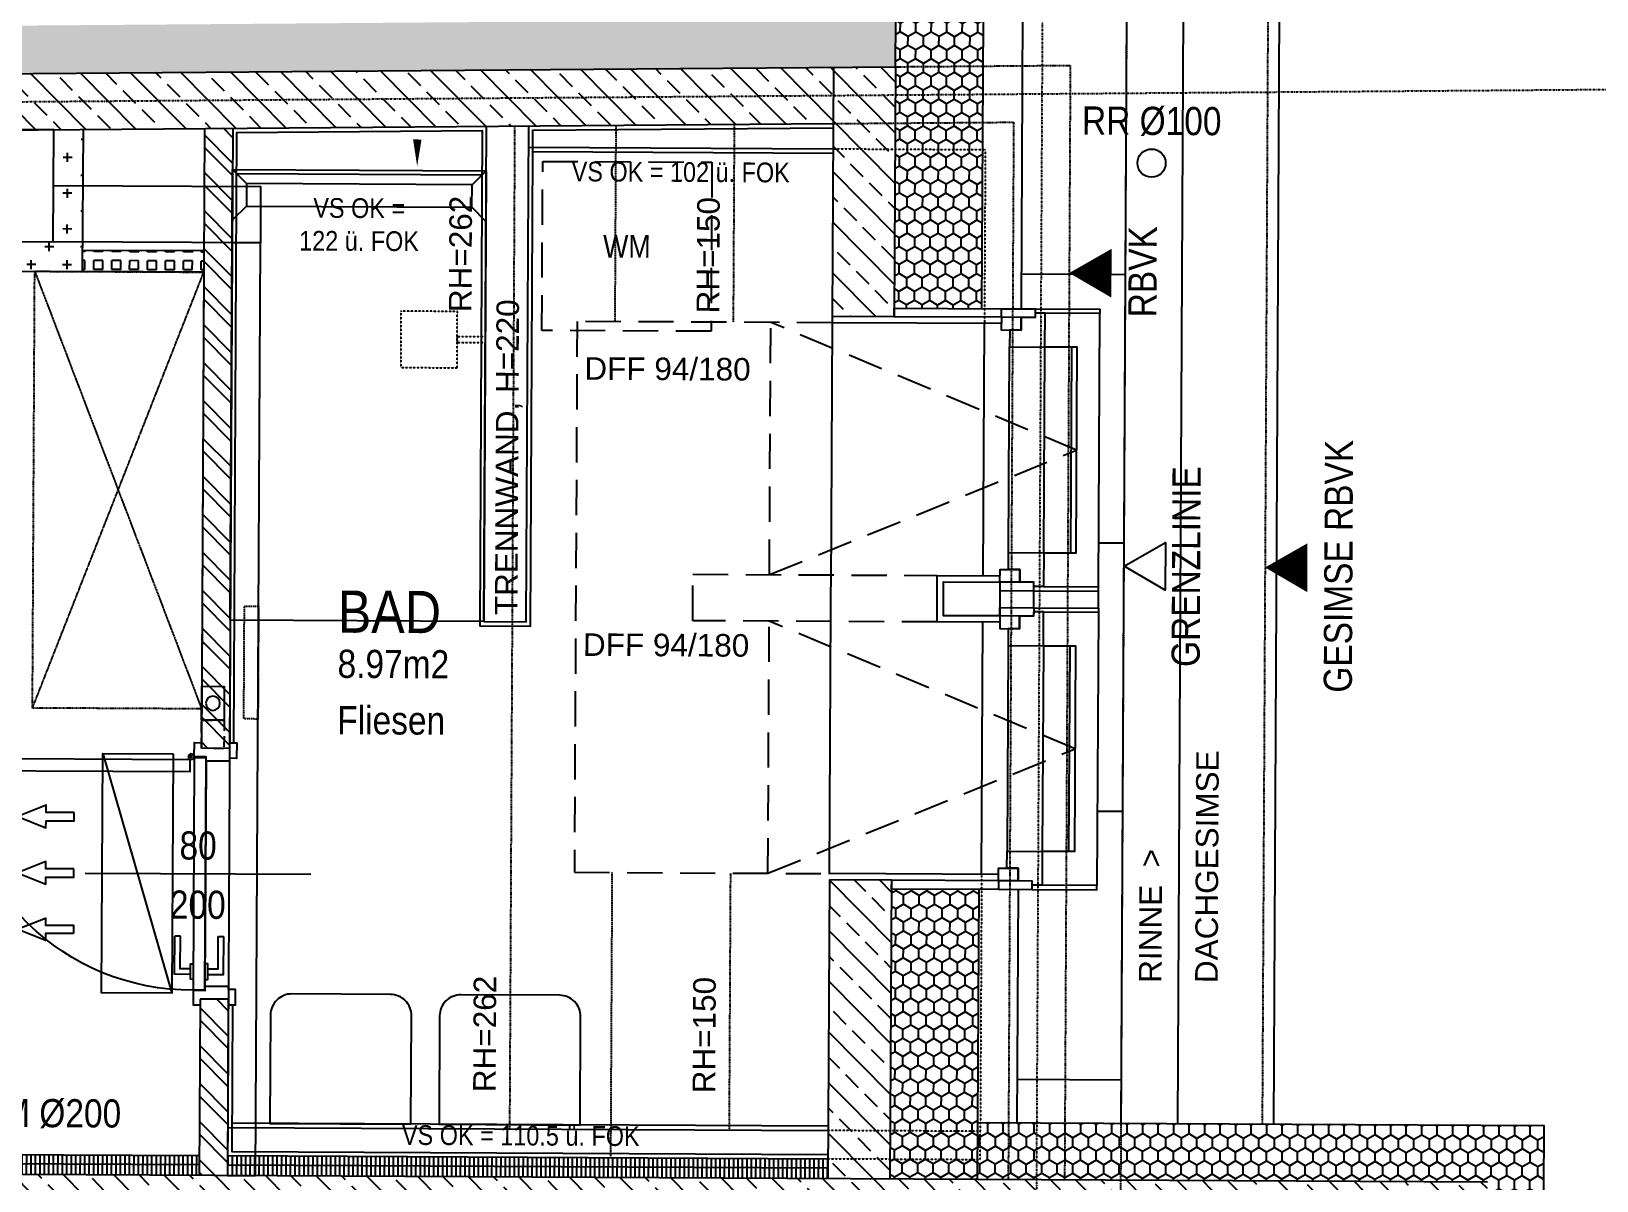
# Model space of a CAD drawing. Header units: millimetres. Extents: x -13147 to 51584, y -41547 to 69958.
# Drawn here: x 297 to 5850, y 28699 to 32778 of the extents above; entities that cross this region are included whole.
import ezdxf
from ezdxf.enums import TextEntityAlignment as Align

# ---------------------------------------------------------------- set-up
doc = ezdxf.new("R2010")
doc.units = ezdxf.units.MM
for name, pattern in [('HIDDEN', [0.375, 0.25, -0.125]), ('HIDDEN2', [0.1875, 0.125, -0.0625]), ('STRICHLINIE', [0.75, 0.5, -0.25]), ('STRICHPUNKT', [1, 0.5, -0.25, 0, -0.25])]:
    doc.linetypes.add(name, pattern=pattern)
for name, color, linetype in [('00-TXT---------M0', 251, 'Continuous'), ('00_HLP---------M0', 251, 'Continuous'), ('00_HLP-G00-L05-M0', 6, 'Continuous'), ('01-BFL-G00-L05-M0', 251, 'Continuous'), ('01-SYM-G00-L05-M0', 251, 'Continuous'), ('01-TXT---------M0', 251, 'Continuous'), ('01-TXT---------PP', 1, 'Continuous'), ('01-TXT-G00-L05-M0', 1, 'Continuous'), ('02-ANS-G00-L05-M0', 251, 'Continuous'), ('02-AXO-G00-L05-M0', 251, 'STRICHPUNKT'), ('02-DIM-G00-L05-BEHÖRDE', 251, 'Continuous'), ('02-DIM-G00-L05-M0', 8, 'Continuous'), ('02-FIL-G00-L05-LILA', 251, 'Continuous'), ('02-FIL-G00-L05-M0', 251, 'Continuous'), ('02-FIL-G00-L05-ORANGE', 251, 'Continuous'), ('02-FIL-G00-L05-STB', 251, 'Continuous'), ('02-FLI-G00-L05-M0', 251, 'Continuous'), ('02-HID---------M0', 251, 'HIDDEN2'), ('02-HID-G00-L05-M0', 251, 'HIDDEN2'), ('02-TWA---------M0', 251, 'Continuous'), ('02-TWA-G00-L05-M0', 251, 'Continuous'), ('02-WDA-G00-L05-M0', 251, 'Continuous'), ('02-ZWA---------M0', 251, 'Continuous'), ('02-ZWA-G00-L05-M0', 251, 'Continuous'), ('03-ANS-G00-L05-M0', 251, 'Continuous'), ('03-SYM-G00-L05-M0', 251, 'Continuous'), ('04-STO---------M0', 251, 'Continuous'), ('04-SYM---------EP', 251, 'Continuous'), ('04-SYM-G00-L05-EP', 251, 'Continuous'), ('04-TXT-G00-L05-M0', 251, 'Continuous'), ('05-STO--------M0', 251, 'Continuous'), ('05-SYM---------M0', 251, 'Continuous'), ('05-SYM--------M0', 251, 'Continuous'), ('05-TXT--------M0', 251, 'Continuous'), ('05-TXT-G00-L05-M0', 251, 'Continuous'), ('07-SAN---------M0', 251, 'Continuous'), ('07-SAN-G00-L05-KLIMA', 8, 'Continuous'), ('07-SAN-G00-L05-M0', 251, 'Continuous'), ('07-SYM-G00-L05-M0', 251, 'STRICHPUNKT'), ('07_MOB-G00-L05-M0', 251, 'HIDDEN2')]:
    doc.layers.add(name, color=color, linetype=linetype)
doc.styles.add('ARIAL', font='arial.ttf', dxfattribs={"width": 0.85})
doc.styles.get("Standard").update_dxf_attribs({"font": 'arial.ttf'})
pattern_1 = [(89.70755, (-35291.17, -23129.933), (-27.252854, 47.764726), [31.75, -63.5]), (209.70755, (-35291.17, -23129.933), (-27.739039, -47.484027), [31.75, -63.5]), (149.70755, (-35291.17, -23129.933), (-54.991893, 0.280699), [-63.5, 31.75])]
pattern_2 = [(89.70755, (-35291.17, -23129.933), (-15.8747932, 0.0810293), []), (179.70755, (-35291.17, -23129.933), (-0.32412, -63.49917), [])]
pattern_3 = [(134.70755, (-35291.17, -23129.93), (-90.25976, -89.34302), []), (134.70755, (-35290.71, -23040.13), (-90.25976, -89.34302), [63.5, -31.75])]
pattern_4 = [(134.70755, (-35291.17, -23129.93), (-67.69482, -67.00727), []), (134.70755, (-35290.94, -23085.03), (-67.69482, -67.00727), [])]

# ---------------------------------------------------------------- blocks, each defined once
blk = doc.blocks.new('TÜR-80_10er-WAND')
at = {"layer": '00_HLP---------M0'}
for points in [[(-0.3575, 0.027), (-0.3575, 0.083), (-0.2225, 0.083)], [(-0.3375, 0.027), (-0.3375, 0.063), (-0.2225, 0.063)], [(-0.2225, 0.063), (-0.2225, 0.083)], [(0.4, 0.017), (-0.4, 0.017)], [(-0.375, 0.017), (-0.375, 0.027), (-0.32, 0.027), (-0.32, 0.017)], [(-0.375, -0.025), (-0.375, -0.035), (-0.32, -0.035), (-0.32, -0.025)], [(-0.3575, -0.035), (-0.3575, -0.091), (-0.2225, -0.091)], [(-0.3375, -0.035), (-0.3375, -0.071), (-0.2225, -0.071)], [(-0.2225, -0.071), (-0.2225, -0.091)]]:
    blk.add_lwpolyline(points, dxfattribs=at)
blk.add_lwpolyline([(0.4115, -0.025), (-0.4115, -0.025), (-0.4115, -0.025), (-0.4115, 0.017), (0.4115, 0.017)], close=True, dxfattribs=at)
at = {"layer": '02-ZWA---------M0'}
for points in [[(-0.445, 0.1), (-0.445, 0)], [(0.445, 0.1), (0.445, 0)]]:
    blk.add_lwpolyline(points, dxfattribs=at)
at = {"layer": '05-STO--------M0'}
for points in [[(-0.465, 0.1), (-0.465, 0.125), (-0.41, 0.125), (-0.41, 0.1), (-0.4, 0.1), (-0.4, 0.017), (-0.415, 0.017), (-0.415, -0.025), (-0.465, -0.025), (-0.465, 0)], [(0.465, 0.1), (0.465, 0.125), (0.41, 0.125), (0.41, 0.1), (0.4, 0.1), (0.4, 0.017), (0.415, 0.017), (0.415, -0.025), (0.465, -0.025), (0.465, 0)]]:
    blk.add_lwpolyline(points, dxfattribs=at)
at = {"layer": '05-SYM---------M0'}
for points in [[(0.352, -0.8085), (0.296, -0.8085), (0.296, -0.6735)], [(0.316, -0.6735), (0.296, -0.6735)], [(0.352, -0.7885), (0.316, -0.7885), (0.316, -0.6735)], [(0.414, -0.8085), (0.47, -0.8085), (0.47, -0.6735)], [(0.414, -0.7885), (0.45, -0.7885), (0.45, -0.6735)], [(0.45, -0.6735), (0.47, -0.6735)], [(0.362, -0.826), (0.352, -0.826), (0.352, -0.771), (0.362, -0.771)], [(0.404, -0.826), (0.414, -0.826), (0.414, -0.771), (0.404, -0.771)]]:
    blk.add_lwpolyline(points, dxfattribs=at)
at = {"layer": '05-SYM--------M0'}
blk.add_lwpolyline([(0.404, -0.0395), (0.404, -0.8625), (0.404, -0.8625), (0.362, -0.8625), (0.362, -0.0395)], close=True, dxfattribs=at)
for points in [[(0.41, -0.036), (0.42, -0.036)], [(0.415, -0.031), (0.415, -0.041)]]:
    blk.add_lwpolyline(points, dxfattribs=at)
blk.add_circle((0.415, -0.036), 0.01, dxfattribs=at)
blk.add_arc((0.415, -0.036), 0.8282, 176.3309, 266.3309, dxfattribs=at)
blk = doc.blocks.new('05-TXT')
at = {"layer": '05-TXT--------M0'}
blk.add_line((-0.4, 0), (0.4, 0), dxfattribs=at)
at = {"layer": '05-TXT--------M0', "color": 8, "style": 'ARIAL', "width": 0.85}
blk.add_attdef('BREITE', text='', height=0.1, dxfattribs=at).set_placement((0, 0.05), align=Align.CENTER)
blk.add_attdef('HÖHE', text='', height=0.1, rotation=360, dxfattribs=at).set_placement((0, -0.06), align=Align.TOP_CENTER)
blk = doc.blocks.new('01-SQM')
at = {"layer": '01-TXT---------M0', "color": 1, "style": 'ARIAL', "width": 0.85}
blk.add_attdef('ROOM', (0, 0), '', height=0.15, dxfattribs=at)
blk.add_attdef('AREA', text='', height=0.1, dxfattribs=at).set_placement((0, -0.06), align=Align.TOP_LEFT)
at = {"layer": '01-TXT---------PP', "color": 1, "style": 'ARIAL', "width": 0.85}
blk.add_attdef('NR', text='', height=0.15, dxfattribs=at).set_placement((-0.1173, 0), align=Align.RIGHT)
blk.add_attdef('FLOOR', text='', height=0.1, dxfattribs=at).set_placement((0, -0.26), align=Align.TOP_LEFT)
blk = doc.blocks.new('03-rar')
blk.add_circle((0, 0), 0.05)
at = {"layer": '01-TXT---------M0', "color": 8, "style": 'ARIAL', "width": 0.85}
blk.add_attdef('RR', text='', height=0.1, dxfattribs=at).set_placement((0, 0.1), align=Align.CENTER)
blk = doc.blocks.new('DFF_94_Doppelt_55°')
at = {"layer": '00_HLP---------M0'}
for points in [[(0, 0.98), (0, 0.04)], [(0, 0.04), (0, -0.04)], [(0, -0.98), (0, -0.04)]]:
    blk.add_lwpolyline(points, dxfattribs=at)
at = {"layer": '02-HID---------M0'}
for points in [[(0.218, 0.9775), (-0.8696, 0.53), (0.218, 0.0825)], [(0, -0.9775), (0.9048, -0.9775), (0.9048, 0.9775), (0, 0.9775)], [(0.218, 0.9775), (0.218, 0.0825)], [(-0.3775, 0.0825), (0.4895, 0.0825), (0.4895, -0.0825), (-0.3775, -0.0825)], [(0.218, -0.0825), (-0.8696, -0.53), (0.218, -0.9775)], [(0.218, -0.0825), (0.218, -0.9775)]]:
    blk.add_lwpolyline(points, dxfattribs=at)
at = {"layer": '02-TWA---------M0'}
for points in [[(-0.22, 1), (0, 1)], [(-0.22, -1), (0, -1)]]:
    blk.add_lwpolyline(points, dxfattribs=at)
at = {"layer": '02-ZWA---------M0'}
for points in [[(-0.6, 0.9775), (0, 0.9775)], [(-0.6, 0.0825), (-0.3775, 0.0825), (-0.3775, -0.0825), (-0.6, -0.0825)], [(-0.6, -0.9775), (0, -0.9775)]]:
    blk.add_lwpolyline(points, dxfattribs=at)
blk.add_lwpolyline([(-0.6, 0.06), (-0.4, 0.06), (-0.4, -0.06), (-0.6, -0.06)], close=True, dxfattribs=at)
at = {"layer": '04-STO---------M0'}
for points in [[(-0.63, 0.955), (-0.63, 0.895), (-0.755, 0.895), (-0.755, 1.015), (-0.72, 1.015), (-0.72, 1), (-0.67, 1), (-0.67, 0.955), (-0.63, 0.955)], [(-0.6, 1), (-0.6, 1.03), (-0.72, 1.03), (-0.72, 1)], [(-0.6, 1), (-0.6, 0.955), (-0.67, 0.955), (-0.67, 1)], [(-0.63, 0.105), (-0.63, 0.165), (-0.755, 0.165), (-0.755, 0.045), (-0.72, 0.045), (-0.72, 0.06), (-0.67, 0.06), (-0.67, 0.105), (-0.63, 0.105)], [(-0.6, 0.06), (-0.6, 0.03), (-0.72, 0.03), (-0.72, 0.06)], [(-0.6, 0.06), (-0.6, 0.105), (-0.67, 0.105), (-0.67, 0.06)], [(-0.63, -0.105), (-0.63, -0.165), (-0.755, -0.165), (-0.755, -0.045), (-0.72, -0.045), (-0.72, -0.06), (-0.67, -0.06), (-0.67, -0.105), (-0.63, -0.105)], [(-0.6, -0.06), (-0.6, -0.03), (-0.72, -0.03), (-0.72, -0.06)], [(-0.6, -0.06), (-0.6, -0.105), (-0.67, -0.105), (-0.67, -0.06)], [(-0.63, -0.955), (-0.63, -0.895), (-0.755, -0.895), (-0.755, -1.015), (-0.72, -1.015), (-0.72, -1), (-0.67, -1), (-0.67, -0.955), (-0.63, -0.955)], [(-0.6, -1), (-0.6, -0.955), (-0.67, -0.955), (-0.67, -1)], [(-0.6, -1), (-0.6, -1.03), (-0.72, -1.03), (-0.72, -1)]]:
    blk.add_lwpolyline(points, close=True, dxfattribs=at)
for points in [[(-0.6, 1), (-0.22, 1), (-0.22, 1.03), (-0.6, 1.03)], [(-0.72, 0.03), (-0.72, -0.03)], [(-0.6, -1), (-0.22, -1), (-0.22, -1.03), (-0.6, -1.03)]]:
    blk.add_lwpolyline(points, dxfattribs=at)
at = {"layer": '04-SYM---------EP'}
for points in [[(-0.72, 1.03), (-0.9496, 1.03), (-0.9496, 1.015)], [(-0.755, 0.045), (-0.9496, 0.045), (-0.9496, 1.015), (-0.755, 1.015)], [(-0.755, 0.165), (-0.8696, 0.165), (-0.8696, 0.895), (-0.755, 0.895)], [(-0.8496, 0.895), (-0.8496, 0.165)], [(-0.755, 0.165), (-0.755, 0.895)], [(-0.63, 0.165), (-0.63, 0.895)], [(-0.72, 0.03), (-0.9496, 0.03), (-0.9496, 0.045)], [(-0.9496, 0.03), (-0.9496, -0.03)], [(-0.72, -0.03), (-0.9496, -0.03), (-0.9496, -0.045)], [(-0.755, -0.045), (-0.9496, -0.045), (-0.9496, -1.015), (-0.755, -1.015)], [(-0.755, -0.165), (-0.8696, -0.165), (-0.8696, -0.895), (-0.755, -0.895)], [(-0.8496, -0.895), (-0.8496, -0.165)], [(-0.755, -0.165), (-0.755, -0.895)], [(-0.63, -0.165), (-0.63, -0.895)], [(-0.72, -1.03), (-0.9496, -1.03), (-0.9496, -1.015)]]:
    blk.add_lwpolyline(points, dxfattribs=at)
blk = doc.blocks.new('07-WT60')
blk.add_lwpolyline([(-0.015, 0.25), (-0.4, 0.25, 0.414214), (-0.475, 0.175), (-0.475, -0.175, 0.414214), (-0.4, -0.25), (-0.015, -0.25)], format="xyb", close=True)
blk = doc.blocks.new('01-HK3')
blk.add_lwpolyline([(0, 0), (0.0423, 0.0732), (-0.0423, 0.0732)], close=True)
at = {"color": 0, "style": 'ARIAL', "width": 0.85}
blk.add_attdef('HEIGHT', text='', height=0.05, dxfattribs=at).set_placement((0, 0.35), align=Align.TOP_CENTER)
blk = doc.blocks.new('01-hk4')
blk.add_lwpolyline([(0, 0, 0, 0.270625, 0), (0, 0.234375, 0.270625, 0.270625, 0)], format="xyseb")
at = {"layer": '00-TXT---------M0', "color": 8, "style": 'ARIAL', "width": 0.85}
blk.add_attdef('HEIGHT', text='', height=0.1, dxfattribs=at).set_placement((0, 0.35), align=Align.CENTER)
blk = doc.blocks.new('KLIMAGERÄT')
for points in [[(-0.425, 0), (0.425, 0), (0.425, -0.25), (-0.425, -0.25), (-0.425, 0)], [(-0.215, -0.35), (-0.215, -0.45), (-0.24, -0.45), (-0.2, -0.55), (-0.2, -0.55), (-0.16, -0.45), (-0.185, -0.45), (-0.185, -0.35), (-0.215, -0.35)], [(-0.015, -0.35), (-0.015, -0.45), (-0.04, -0.45), (0, -0.55), (0, -0.55), (0.04, -0.45), (0.015, -0.45), (0.015, -0.35), (-0.015, -0.35)], [(0.215, -0.35), (0.215, -0.45), (0.24, -0.45), (0.2, -0.55), (0.2, -0.55), (0.16, -0.45), (0.185, -0.45), (0.185, -0.35), (0.215, -0.35)]]:
    blk.add_lwpolyline(points, close=True)
blk.add_lwpolyline([(-0.425, -0.25), (0.425, 0)])
blk = doc.blocks.new('07_Klimasifon')
at = {"layer": '00_HLP---------M0', "linetype": 'HIDDEN2', "ltscale": 0.3}
blk.add_lwpolyline([(0, -0.1), (0.08, -0.1), (0.08, 0), (0, 0)], close=True, dxfattribs=at)
at = {"layer": '07-SAN---------M0'}
blk.add_lwpolyline([(0, -0.22), (0.08, -0.22), (0.08, -0.1), (0, -0.1)], close=True, dxfattribs=at)
blk.add_circle((0.04, -0.16), 0.025, dxfattribs=at)
blk = doc.blocks.new('07-WM')
at = {"linetype": 'HIDDEN', "ltscale": 0.5}
blk.add_lwpolyline([(0.05, -0.05), (0.05, -0.65), (0.65, -0.65), (0.65, -0.05)], close=True, dxfattribs=at)

msp = doc.modelspace()

# ---------------------------------------------------------------- hatches: boundary and pattern name
at = {"layer": '02-FIL-G00-L05-LILA'}
h = msp.add_hatch(dxfattribs=at)
h.set_pattern_fill('HONEY', color=256, scale=10, angle=197.0465413, style=0)
h.set_pattern_definition(pattern_1)
h.paths.add_polyline_path([(3362.5576, 32652.1943), (3363.4254, 32822.2061), (-5097.0194, 32756.6412), (-5102.9278, 31599.0979), (-4902.9305, 31598.0771), (-4902.6242, 31658.0763), (-4897.8767, 32588.1794)])
h = msp.add_hatch(dxfattribs=at)
h.set_pattern_fill('HONEY', color=256, scale=10, angle=197.0465413, style=0)
h.set_pattern_definition(pattern_1)
h.paths.add_polyline_path([(3358.1827, 31795.0877), (3668.1787, 31793.5054), (3673.4417, 32824.6086), (3363.4254, 32822.2061), (3362.5576, 32652.1943)])
h = msp.add_hatch(dxfattribs=at)
h.set_pattern_fill('HONEY', color=256, scale=10, angle=197.0465413, style=0)
h.set_pattern_definition(pattern_1)
h.paths.add_polyline_path([(3342.415, 28705.9535), (3652.4109, 28704.3712), (3657.664, 29733.5323), (3347.6681, 29735.1146)])
h = msp.add_hatch(dxfattribs=at)
h.set_pattern_fill('HONEY', color=256, scale=10, angle=197.0465413, style=0)
h.set_pattern_definition(pattern_1)
h.paths.add_polyline_path([(3653.4318, 28904.3686), (3652.4109, 28704.3712), (5462.3873, 28695.1326), (5458.5082, 27935.1425), (5458.2019, 27875.1433), (5658.1993, 27874.1224), (5663.4056, 28894.1091)])
at = {"layer": '02-FIL-G00-L05-M0'}
h = msp.add_hatch(dxfattribs=at)
h.set_pattern_fill('ANSI31,_O', color=256, scale=300, angle=422.0465413)
h.set_pattern_definition([(359.7075, (-35291.2, -23129.9), (4.862, 952.488), [])])
h.paths.add_polyline_path([(4183.4686, 32828.5611), (3813.4491, 32825.6936), (3808.1769, 31792.7908), (3858.1762, 31792.5356), (4087.7836, 31791.3637), (4087.707, 31776.3639), (4082.7559, 30806.3765), (4082.6794, 30791.3767), (4082.3731, 30731.3775), (4082.2965, 30716.3777), (4077.3455, 29746.3903), (4077.2689, 29731.3905), (3847.6616, 29732.5625), (3797.6622, 29732.8177), (3793.4299, 28903.654), (4163.4251, 28901.7654)])
at = {"layer": '02-FIL-G00-L05-ORANGE'}
h = msp.add_hatch(dxfattribs=at)
h.set_pattern_fill('ANSI32', color=256, scale=10, angle=197.0465413, style=0)
h.set_pattern_definition(pattern_4)
h.paths.add_polyline_path([(1011.4131, 32433.9679), (911.4079, 32433.1929), (900.1797, 30233.4391), (1000.1784, 30232.9286)])
h = msp.add_hatch(dxfattribs=at)
h.set_pattern_fill('CROSS', color=256, scale=10, angle=197.0465413, style=0)
h.set_pattern_definition([(89.70755, (-35291.17, -23129.933), (-63.175056, 63.82329), [31.75, -95.25]), (179.70755, (-35275.214, -23114.14), (-63.82329, -63.175056), [31.75, -95.25])])
h.paths.add_polyline_path([(481.3853, 32429.8604), (376.3798, 32429.0467), (374.3488, 32031.1464), (-515.6396, 32035.6892), (-513.667, 32422.1492), (-618.6726, 32421.3354), (-621.1742, 31931.2265), (478.8115, 31925.6118)])
h = msp.add_hatch(dxfattribs=at)
h.set_pattern_fill('SQUARE', color=256, scale=10, angle=197.0465413, style=0)
h.set_pattern_definition([(89.70755, (-35291.17, -23129.933), (-31.749586, 0.162059), [31.75, -31.75]), (179.70755, (-35291.17, -23129.933), (-0.162059, -31.749586), [31.75, -31.75])])
h.paths.add_polyline_path([(478.8115, 31925.6118), (908.8059, 31923.417), (909.1887, 31998.4161), (479.1943, 32000.6109)])
h = msp.add_hatch(dxfattribs=at)
h.set_pattern_fill('ANSI32', color=256, scale=10, angle=197.0465413, style=0)
h.set_pattern_definition(pattern_4)
h.paths.add_polyline_path([(995.6357, 29342.9402), (895.637, 29343.4506), (892.4469, 28718.4588), (992.4456, 28717.9484)])
h = msp.add_hatch(dxfattribs=at)
h.set_pattern_fill('GRATE', color=256, scale=20, angle=197.0465413, style=0)
h.set_pattern_definition(pattern_2)
h.paths.add_polyline_path([(892.4469, 28718.4588), (892.8042, 28788.4579), (-82.1831, 28793.4345), (-82.5404, 28723.4354)])
h = msp.add_hatch(dxfattribs=at)
h.set_pattern_fill('GRATE', color=256, scale=20, angle=197.0465413, style=0)
h.set_pattern_definition(pattern_2)
h.paths.add_polyline_path([(992.4456, 28717.9484), (3122.4178, 28707.0764), (3122.7751, 28777.0755), (992.8029, 28787.9475)])
at = {"layer": '02-FIL-G00-L05-STB'}
h = msp.add_hatch(dxfattribs=at)
h.set_pattern_fill('ANSI33', color=256, scale=20, angle=197.0465413, style=0)
h.set_pattern_definition(pattern_3)
h.paths.add_polyline_path([(-4902.6242, 31658.0763), (-4822.6252, 31657.668), (-4702.6268, 31657.0555), (-4698.8871, 32389.7155), (3141.5252, 32450.4754), (3142.5461, 32650.4893), (-4897.8767, 32588.1794)])
h = msp.add_hatch(dxfattribs=at)
h.set_pattern_fill('ANSI33', color=256, scale=20, angle=197.0465413, style=0)
h.set_pattern_definition(pattern_3)
h.paths.add_polyline_path([(3138.0325, 31766.2111), (3358.0296, 31765.0881), (3358.1827, 31795.0877), (3362.5576, 32652.1943), (3142.5461, 32650.4893)])
h = msp.add_hatch(dxfattribs=at)
h.set_pattern_fill('ANSI33', color=256, scale=20, angle=197.0465413, style=0)
h.set_pattern_definition(pattern_3)
h.paths.add_polyline_path([(3122.4178, 28707.0764), (3342.415, 28705.9535), (3347.8212, 29765.1142), (3127.8241, 29766.2371)])
h = msp.add_hatch(dxfattribs=at)
h.set_pattern_fill('ANSI33', color=256, scale=20, angle=197.0465413, style=0)
h.set_pattern_definition(pattern_3)
h.paths.add_polyline_path([(5462.3873, 28695.1326), (-187.5391, 28723.9713), (11.4375, 28522.9531), (5261.3691, 28496.156), (5258.5108, 27936.1633), (5458.5082, 27935.1425)])

# ---------------------------------------------------------------- linework, layer by layer
at = {"layer": '00_HLP-G00-L05-M0', "linetype": 'HIDDEN2', "ltscale": 2}
for points in [[(2367.9277, 31747.6416), (2371.4847, 32444.5079)], [(2352.7852, 28781.0057), (2357.9489, 29792.6671)]]:
    msp.add_lwpolyline(points, dxfattribs=at)
msp.add_lwpolyline([(1102.7548, 30737.4116), (1100.7131, 30337.4168), (1050.7137, 30337.6721), (1052.7554, 30737.6668)], close=True, dxfattribs=at)
at = {"layer": '01-BFL-G00-L05-M0', "linetype": 'STRICHLINIE', "ltscale": 0.5}
msp.add_lwpolyline([(4117.1772, 19858.7301), (4183.4809, 32848.5618), (7183.1037, 32871.774)], dxfattribs=at)
at = {"layer": '02-ANS-G00-L05-M0'}
for p, q in [((4383.5681, 32847.5534), (4363.4225, 28900.7446)), ((4723.5906, 32851.0945), (4703.4181, 28899.0092)), ((1902.4891, 30683.3289), (1911.4605, 32440.9429)), ((2061.0823, 32366.4637), (3141.0682, 32360.9511)), ((993.3133, 28887.9462), (3123.2855, 28877.0742))]:
    msp.add_line(p, q, dxfattribs=at)
for points in [[(4163.4251, 28901.7654), (4183.5651, 32847.4692)], [(1902.4891, 30683.3289), (2052.4872, 30682.5633), (2061.4684, 32442.1054)], [(1010.6676, 32287.9019), (1910.6559, 32283.3081)], [(3673.3423, 30845.9667), (3677.9106, 31740.9551)], [(3667.9319, 29785.9805), (3672.5001, 30680.9689)]]:
    msp.add_lwpolyline(points, dxfattribs=at)
at = {"layer": '02-AXO-G00-L05-M0'}
for points in [[(3894.3993, 34970.8122), (3780.0651, 12571.104)], [(-12707.2983, 32427.6567), (8312.3075, 32590.5498)]]:
    msp.add_lwpolyline(points, dxfattribs=at)
at = {"layer": '02-DIM-G00-L05-M0'}
msp.add_lwpolyline([(1666.0914, 32394.0798, 30, 0, 0), (1665.6071, 32299.1954, 0, 0, 0)], format="xyseb", dxfattribs=at)
for points in [[(1686.8957, 32394.8776), (1686.8957, 32394.8776)], [(1696.2083, 32345.7525), (1696.2083, 32345.7525)]]:
    msp.add_lwpolyline(points, dxfattribs=at)
at = {"layer": '02-FLI-G00-L05-M0'}
for points in [[(2076.0055, 32351.3873), (2076.3926, 32427.2206), (3141.6414, 32435.4758)], [(1015.2803, 30252.8518), (1026.3374, 32419.0831), (1896.3831, 32425.8256), (1887.4128, 30668.4057), (2067.4104, 30667.4869), (2076.0055, 32351.3873), (3140.9916, 32345.9513)], [(1025.5908, 32272.8255), (1895.5795, 32268.3848)], [(1010.5334, 29322.8639), (1007.8792, 28802.8707), (3122.8517, 28792.0753)], [(3123.3621, 28892.074), (1008.3897, 28902.8694)]]:
    msp.add_lwpolyline(points, dxfattribs=at)
at = {"layer": '02-HID-G00-L05-M0'}
for p, q in [((4683.5911, 32851.2986), (4663.4186, 28899.2133)), ((3141.5252, 32450.4754), (3781.5588, 32455.4354))]:
    msp.add_line(p, q, dxfattribs=at)
for points in [[(3362.5576, 32652.1943), (3982.5903, 32656.9993), (3962.4069, 28702.7889)], [(2011.4657, 32441.7179), (1993.3003, 28882.8419)], [(2787.9222, 31745.4978), (2791.5067, 32447.7629)], [(3781.5588, 32455.4354), (3762.4095, 28703.8097)], [(2773.2901, 28878.8607), (2777.9435, 29790.5233)]]:
    msp.add_lwpolyline(points, dxfattribs=at)
at = {"layer": '02-HID-G00-L05-M0', "ltscale": 0.5}
for points in [[(3141.0682, 32360.9511), (3681.0612, 32358.1949), (3677.9106, 31740.9551)], [(3667.9319, 29785.9805), (3663.2785, 28874.3179), (3123.2855, 28877.0742)], [(3122.7751, 28777.0755), (3662.7681, 28774.3192), (3663.2785, 28874.3179)]]:
    msp.add_lwpolyline(points, dxfattribs=at)
at = {"layer": '02-TWA-G00-L05-M0'}
for p, q in [((3142.5461, 32650.4893), (3138.0325, 31766.2111)), ((-4698.8871, 32389.7155), (3141.5252, 32450.4754)), ((3127.8241, 29766.2371), (3122.4178, 28707.0764))]:
    msp.add_line(p, q, dxfattribs=at)
for points in [[(-4897.8767, 32588.1794), (3362.5576, 32652.1943), (3358.0296, 31765.0881)], [(3347.8212, 29765.1142), (3342.415, 28705.9535)], [(-190.5505, 28133.979), (-187.5391, 28723.9713), (5462.3873, 28695.1326)]]:
    msp.add_lwpolyline(points, dxfattribs=at)
at = {"layer": '02-WDA-G00-L05-M0'}
for points in [[(3362.5576, 32652.1943), (3363.4254, 32822.2061)], [(3673.4417, 32824.6086), (3668.1787, 31793.5054)], [(3657.664, 29733.5323), (3652.4109, 28704.3712)], [(3635.567, 25404.4142), (5645.5409, 25394.1547), (5663.4056, 28894.1091), (3653.4318, 28904.3686)]]:
    msp.add_lwpolyline(points, dxfattribs=at)
at = {"layer": '02-ZWA-G00-L05-M0'}
for p, q in [((911.4079, 32433.1929), (900.1797, 30233.4391)), ((1011.4131, 32433.9679), (1000.1784, 30232.9286)), ((895.637, 29343.4506), (892.4469, 28718.4588)), ((995.6357, 29342.9402), (992.4456, 28717.9484)), ((-82.1831, 28793.4345), (892.8042, 28788.4579)), ((992.8029, 28787.9475), (3122.7751, 28777.0755))]:
    msp.add_line(p, q, dxfattribs=at)
for points in [[(3813.5458, 32844.6354), (3808.1769, 31792.7908)], [(-518.6673, 32422.1104), (-521.1755, 31930.7161), (478.8115, 31925.6118), (481.3853, 32429.8604)], [(-413.6618, 32422.9242), (-415.6409, 32035.1787), (374.3488, 32031.1464), (376.3798, 32429.0467)], [(909.1887, 31998.4161), (479.1943, 32000.6109)], [(908.8059, 31923.417), (478.8115, 31925.6118)], [(3138.0325, 31766.2111), (3137.9176, 31743.7113)], [(3797.6622, 29732.8177), (3793.4299, 28903.654)]]:
    msp.add_lwpolyline(points, dxfattribs=at)
at = {"layer": '03-ANS-G00-L05-M0'}
msp.add_lwpolyline([(-415.6409, 32035.1787), (374.3488, 32031.1464), (376.3798, 32429.0467), (-413.6618, 32422.9242), (-415.6409, 32035.1787)], dxfattribs=at)
for points in [[(375.3696, 32231.1438), (1110.36, 32227.3922), (1109.3392, 32027.3948), (374.3488, 32031.1464)], [(1109.3392, 32027.3948), (1009.3405, 32027.9053), (992.4456, 28717.9484), (1092.4443, 28717.4379)]]:
    msp.add_lwpolyline(points, close=True, dxfattribs=at)
at = {"layer": '07-SAN-G00-L05-M0'}
for points in [[(1910.6559, 32283.3081), (1902.4891, 30683.3289), (1002.5009, 30687.9227), (1010.6676, 32287.9019)], [(1859.993, 32153.565), (1860.4013, 32233.5639), (1060.4117, 32237.6473), (1060.0034, 32157.6483), (1859.993, 32153.565)]]:
    msp.add_lwpolyline(points, close=True, dxfattribs=at)
for points in [[(1060.4117, 32237.6473), (1010.6676, 32287.9019)], [(1910.6559, 32283.3081), (1860.4013, 32233.5639)], [(1060.0034, 32157.6483), (1009.7488, 32107.9042)], [(1909.7371, 32103.3104), (1859.993, 32153.565)]]:
    msp.add_lwpolyline(points, dxfattribs=at)
at = {"layer": '07-SAN-G00-L05-M0', "linetype": 'HIDDEN2', "ltscale": 0.5}
for points in [[(1807.0842, 31583.8276), (1808.1051, 31783.825), (1608.1077, 31784.8459), (1607.0868, 31584.8485)], [(1907.6444, 31693.3158), (1807.6457, 31693.8262), (1807.5436, 31673.8264), (1907.5423, 31673.316)]]:
    msp.add_lwpolyline(points, close=True, dxfattribs=at)
at = {"layer": '07_MOB-G00-L05-M0'}
msp.add_lwpolyline([(900.8943, 30373.4372), (300.9022, 30376.4998), (308.8137, 31926.4796), (908.8059, 31923.417)], close=True, dxfattribs=at)
for points in [[(300.9022, 30376.4998), (908.8059, 31923.417)], [(308.8137, 31926.4796), (900.8943, 30373.4372)]]:
    msp.add_lwpolyline(points, dxfattribs=at)

# ---------------------------------------------------------------- block references
at = {"layer": '01-SYM-G00-L05-M0'}
ref = msp.add_blockref('01-hk4', (3978.8301, 31920.3415), dxfattribs=dict(at, xscale=-640.0000004397941, yscale=640.0000004301471, zscale=640.0000004327273, rotation=269.7075493245943))
ref.add_attrib('HEIGHT', 'RBVK', dxfattribs={"layer": '00-TXT---------M0', "color": 8, "extrusion": (0, 0, -1), "height": 100, "rotation": 90.2924507, "style": 'ARIAL', "text_generation_flag": 4, "width": 0.85}).set_placement((-4189.1054, 31924.9489), align=Align.TOP_CENTER)
ref = msp.add_blockref('01-hk4', (4673.5049, 30875.256), dxfattribs=dict(at, xscale=-640.0000004397941, yscale=640.0000004301471, zscale=640.0000004327273, rotation=269.7075493245943))
ref.add_attrib('HEIGHT', 'GESIMSE RBVK', dxfattribs={"layer": '00-TXT---------M0', "color": 8, "extrusion": (0, 0, -1), "height": 100, "rotation": 90.2924507, "style": 'ARIAL', "text_generation_flag": 4, "width": 0.85}).set_placement((-4883.7801, 30879.8634), align=Align.TOP_CENTER)
at = {"layer": '01-TXT-G00-L05-M0', "xscale": 1000, "yscale": 1000, "zscale": 1000, "rotation": 359.7075493177273}
msp.add_blockref('01-SQM', (1383.7789, 30643.5705), dxfattribs=at).add_auto_attribs({'ROOM': 'BAD', 'AREA': '8.97m2', 'FLOOR': 'Fliesen'})
at = {"layer": '02-DIM-G00-L05-BEHÖRDE'}
ref = msp.add_blockref('01-HK3', (4173.5201, 30879.509), dxfattribs=dict(at, xscale=-2000.000000016444, yscale=2000.000000014344, zscale=2000, rotation=269.7075493093878))
ref.add_attrib('HEIGHT', 'GRENZLINIE', dxfattribs={"layer": '0', "color": 0, "extrusion": (0, 0, -1), "height": 100, "rotation": 90.2924507, "style": 'ARIAL', "text_generation_flag": 4, "width": 0.85}).set_placement((-4473.5162, 30877.9778), align=Align.BOTTOM_CENTER)
at = {"layer": '03-SYM-G00-L05-M0', "xscale": 999.9999999999997, "yscale": 999.9999999999997, "zscale": 999.9999999999997, "rotation": 359.7075493827602}
msp.add_blockref('03-rar', (4270.824, 32310.2225), dxfattribs=at).add_auto_attribs({'RR': 'RR %%c100'})
at = {"layer": '03-SYM-G00-L05-M0'}
ref = msp.add_blockref('03-rar', (-364.1318, 28412.3686), dxfattribs=dict(at, xscale=2000.000001357573, yscale=2000.000001357573, zscale=2000.000001357573, rotation=359.7075493779533))
ref.add_attrib('RR', 'LÜ - MÜLLRAUM %%c200', (-631.6778, 28893.835), dxfattribs={"layer": '01-TXT---------M0', "color": 8, "height": 100, "rotation": 359.7075494, "style": 'ARIAL', "width": 0.85})
at = {"layer": '04-SYM-G00-L05-EP', "xscale": 1000, "yscale": 1000, "zscale": 1000, "rotation": 179.7075493185612}
msp.add_blockref('DFF_94_Doppelt_55°', (3132.9283, 30766.2241), dxfattribs=at)
at = {"layer": '05-TXT-G00-L05-M0', "xscale": -999.9999999999997, "yscale": 1000, "zscale": 1000, "rotation": 269.7075495945375}
msp.add_blockref('TÜR-80_10er-WAND', (897.9084, 29788.4449), dxfattribs=at)
at = {"layer": '05-TXT-G00-L05-M0', "xscale": 1000, "yscale": 1000, "zscale": 1000, "rotation": 359.7075493669188}
msp.add_blockref('05-TXT', (887.9085, 29788.4959), dxfattribs=at).add_auto_attribs({'BREITE': '80', 'HÖHE': '200'})
at = {"layer": '07-SAN-G00-L05-KLIMA', "yscale": 1000, "zscale": 1000}
for name, p, xscale, rotation in [('07_Klimasifon', (900.1798, 30233.4391), -999.9999999999997, 179.7075493402386), ('KLIMAGERÄT', (797.9097, 29788.9553), 1000, 269.7075493177232)]:
    msp.add_blockref(name, p, dxfattribs=dict(at, xscale=xscale, rotation=rotation))
at = {"layer": '07-SAN-G00-L05-M0'}
for name, p, xscale, yscale, zscale, rotation in [('07-WM', (2061.3381, 32366.7182), -1000, 1000, 1000, 89.70754933773323), ('07-WT60', (1393.3081, 28885.9045), 999.9999999999997, 999.9999999999997, 999.9999999999997, 269.7075491876536), ('07-WT60', (1993.3003, 28882.8419), 999.9999999999997, 999.9999999999997, 999.9999999999997, 269.7075491876536)]:
    msp.add_blockref(name, p, dxfattribs=dict(at, xscale=xscale, yscale=yscale, zscale=zscale, rotation=rotation))

# ---------------------------------------------------------------- texts
at = {"layer": '01-TXT-G00-L05-M0', "char_height": 80, "width": 1460, "attachment_point": 7}
for s, insert, rotation in [('{\\fArial|b0|i0|c0|p34;RH=262}', (1859.3342, 31781.158), 89.7075), ('{\\fArial|b0|i0|c0|p34;RH=150}', (2738.0807, 31776.6727), 89.7075493), ('{\\fArial|b0|i0|c0|p34;RH=262}', (1945.2055, 29012.8867), 89.7075), ('{\\fArial|b0|i0|c0|p34;RH=150}', (2723.9533, 29008.9117), 89.7075493)]:
    msp.add_mtext(s, dxfattribs=dict(at, insert=insert, rotation=rotation))
at = {"layer": '03-SYM-G00-L05-M0', "char_height": 80, "attachment_point": 4, "rotation": 89.7075493}
for s, insert, width in [('{\\fArial|b0|i0|c0|p34;DACHGESIMSE}', (4465.9733, 29400.2277), 1767.594517), ('{\\fArial|b0|i0|c0|p34;RINNE  >}', (4265.9759, 29401.2485), 1328.397907)]:
    msp.add_mtext(s, dxfattribs=dict(at, insert=insert, width=width))
at = {"layer": '04-TXT-G00-L05-M0', "char_height": 80, "width": 1463.6, "attachment_point": 1}
for s, insert, rotation in [('{\\fArial|b0|i0|c0|p34;TRENNWAND, H=220}', (1941.3358, 30706.1827), 89.7075493), ('{\\fArial|b0|i0|c0|p34;DFF 94/180}', (2258.9013, 31621.5219), 359.7075493), ('{\\fArial|b0|i0|c0|p34;DFF 94/180}', (2253.8992, 30641.5347), 359.7075493)]:
    msp.add_mtext(s, dxfattribs=dict(at, insert=insert, rotation=rotation))
at = {"layer": '07-SYM-G00-L05-M0', "linetype": 'Continuous', "style": 'ARIAL'}
for s, insert, char_height, width, attachment_point, rotation in [('VS OK = 102 ü. FOK', (2600.82, 32313.708), 70, 1470, 2, 359.7075493), ('VS OK =\\P122 ü. FOK', (1460.1513, 32185.6063), 70, 1470, 2, 359.7075493), ('WM', (2409.5471, 32014.9363), 80, 505.386808, 5, 359.7075494), ('VS OK = 110.5 ü. FOK', (2033.4187, 28894.0593), 70, 1470, 2, 359.7075493)]:
    msp.add_mtext(s, dxfattribs=dict(at, insert=insert, char_height=char_height, width=width, attachment_point=attachment_point, rotation=rotation))

doc.saveas('drawing.dxf')
